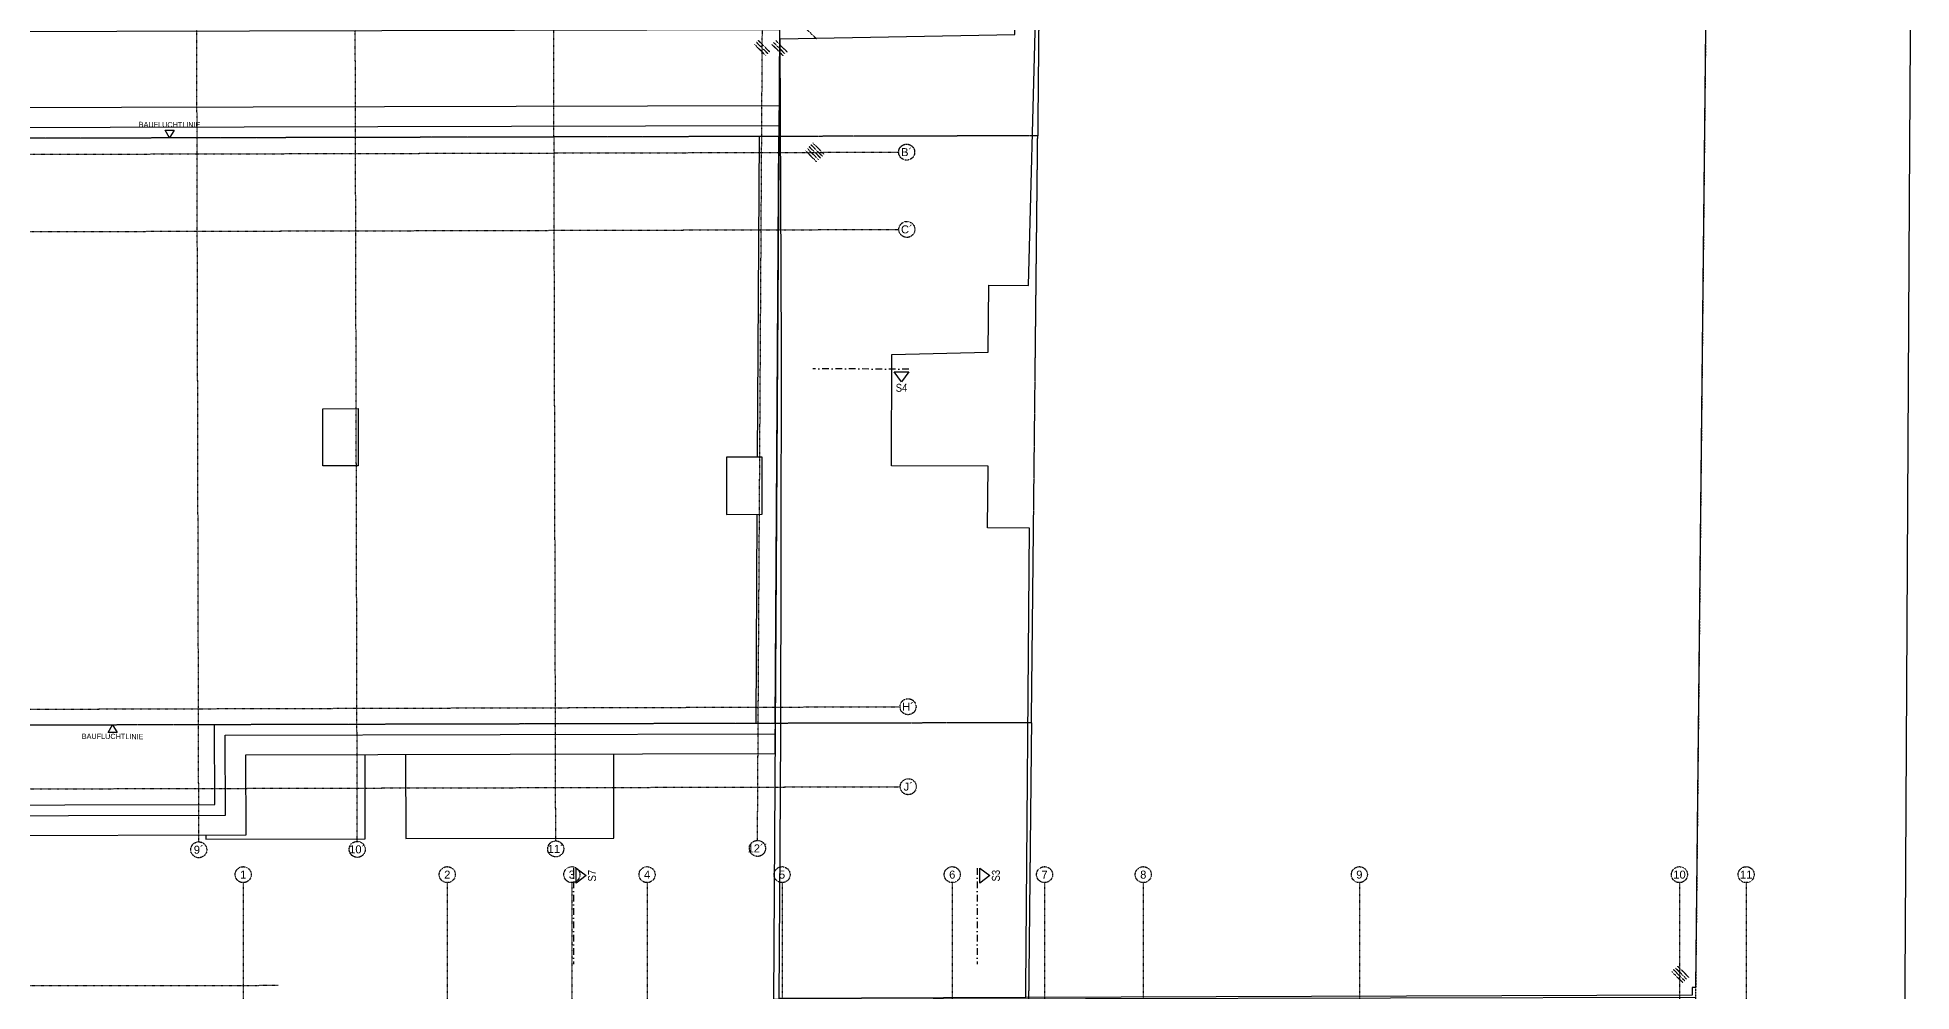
# Model space of a CAD drawing. Header units: millimetres. Extents: x -13147 to 51584, y -41547 to 69958.
# Drawn here: x 15629 to 50754, y 14886 to 32778 of the extents above; entities that cross this region are included whole.
import ezdxf
from ezdxf.enums import TextEntityAlignment as Align

# ---------------------------------------------------------------- set-up
doc = ezdxf.new("R2010")
doc.units = ezdxf.units.MM
for name, pattern in [('DASHDOT', [1, 0.5, -0.25, 0, -0.25]), ('HIDDEN2', [0.1875, 0.125, -0.0625]), ('STRICHLINIE', [0.75, 0.5, -0.25]), ('STRICHPUNKT', [1, 0.5, -0.25, 0, -0.25]), ('STRICHPUNKTX2', [2, 1, -0.5, 0, -0.5])]:
    doc.linetypes.add(name, pattern=pattern)
for name, color, linetype in [('01-BFL-G00-L05-M0', 251, 'Continuous'), ('01-SCH-G00-L05-M0', 251, 'STRICHPUNKTX2'), ('02-ANS-G00-L05-M0', 251, 'Continuous'), ('02-AXO-G00-L05-M0', 251, 'STRICHPUNKT'), ('02-DIM-G00-L05-BEHÖRDE', 251, 'Continuous'), ('02-TWB-G00-L05-M0', 251, 'Continuous'), ('07-TXT---------M0', 251, 'Continuous'), ('09-SYM-G00-L05-GEHSTEIG', 8, 'Continuous'), ('09-VER-G00-L05-GEBÄUDE', 251, 'Continuous'), ('09-VER-G00-L05-GRUNDSTÜCKSGRENZE', 161, 'Continuous')]:
    doc.layers.add(name, color=color, linetype=linetype)
doc.styles.add('ARIAL', font='arial.ttf', dxfattribs={"width": 0.85})
doc.styles.get("Standard").update_dxf_attribs({"font": 'arial.ttf'})

# ---------------------------------------------------------------- blocks, each defined once
blk = doc.blocks.new('schnittführung')
at = {"color": 4, "linetype": 'DASHDOT', "ltscale": 0.25}
blk.add_line((0.237, -0.138), (0.237, 1.662), dxfattribs=at)
blk.add_line((0.237, -0.138), (0.237, 1.662), dxfattribs=at)
blk.add_line((0.237, -0.138), (0.237, 1.662), dxfattribs=at)
at = {"color": 4}
blk.add_lwpolyline([(0.187, 0.138), (0.187, -0.138), (0, 0)], close=True, dxfattribs=at)
at = {"layer": '07-TXT---------M0', "color": 9, "style": 'ARIAL', "text_generation_flag": 6, "width": 0.85}
blk.add_attdef('SCHNITT', text='', height=0.15, rotation=270, dxfattribs=at).set_placement((-0.037, 0), align=Align.CENTER)
blk = doc.blocks.new('01-HK3')
blk.add_lwpolyline([(0, 0), (0.042, 0.073), (-0.042, 0.073)], close=True)
at = {"color": 0, "style": 'ARIAL', "width": 0.85}
blk.add_attdef('HEIGHT', text='', height=0.05, dxfattribs=at).set_placement((0, 0.35), align=Align.TOP_CENTER)

msp = doc.modelspace()

# ---------------------------------------------------------------- linework, layer by layer
at = {"layer": '01-BFL-G00-L05-M0', "linetype": 'HIDDEN2', "ltscale": 3}
msp.add_lwpolyline([(47004.813, 48104.8488), (46894.8267, 32955.0287), (46707.8509, 14965.0097), (46704.501, -15548.7947), (46711.9124, -21613.8857)], dxfattribs=at)
at = {"layer": '01-BFL-G00-L05-M0', "linetype": 'STRICHLINIE'}
msp.add_lwpolyline([(34493.174, 46544.0766), (34395.9478, 33127.8484), (34375.7433, 30933.9179), (7172.8675, 30866.3531), (7183.0962, 32866.0297), (7201.2418, 46800.6516)], dxfattribs=at)
at = {"layer": '01-BFL-G00-L05-M0', "linetype": 'STRICHLINIE', "ltscale": 0.5}
msp.add_lwpolyline([(34258.8158, 19933.5918), (34375.7433, 30933.9179)], dxfattribs=at)
at = {"layer": '01-BFL-G00-L05-M0', "linetype": 'STRICHLINIE'}
msp.add_lwpolyline([(34204.505, 5274.5294), (4064.9686, 5274.5294), (4090.5658, 14627.5817), (4117.1772, 19858.7301), (34258.8158, 19933.5918), (34204.5022, 14707.7707), (34204.505, 5274.5294)], close=True, dxfattribs=at)
at = {"layer": '02-ANS-G00-L05-M0', "color": 253}
for points in [[(6567.33, 19864.8152), (10517.2473, 19874.6255), (10520.9728, 18374.6302), (18950.9468, 18395.5675), (18947.2213, 19895.5628), (29455.2889, 19921.6614), (29526.4885, 30921.8737), (6753.4812, 30865.3115), (6763.7063, 32868.5575), (4183.5651, 32847.4692)], [(6763.7063, 32868.5575), (7343.7323, 32872.1729), (7336.4566, 31446.7612), (29530.2426, 31501.8833), (29451.5348, 19341.6503), (19528.66, 19317.0051), (19532.3855, 17817.0098), (9942.4151, 17793.1914), (9938.6896, 19293.1868), (4654.3204, 19280.0621)], [(29527.783, 31121.876), (6954.5072, 31065.8114), (6963.7168, 32870.1075)], [(29127.1558, 24905.8618), (29163.3266, 30920.9702)], [(20975.477, 25815.6186), (21642.522, 25817.2753), (21642.522, 24747.2786), (20978.1345, 24745.6219), (20975.477, 25815.6186)], [(29097.1788, 19920.772), (29120.7214, 23835.8426)], [(6566.3091, 19664.8121), (10317.7446, 19674.1294), (10321.4701, 18174.134), (19151.4429, 18196.0648), (19147.7174, 19696.0602), (29453.9944, 19721.6576)], [(18782.3878, 17815.147), (18782.5617, 17745.1472), (21772.5525, 17752.5734), (21768.6531, 19322.5686)], [(22528.6508, 19324.4561), (22532.5501, 17754.461), (26432.5381, 17764.1473), (26428.6387, 19334.1424)]]:
    msp.add_lwpolyline(points, dxfattribs=at)
msp.add_lwpolyline([(28542.7634, 24904.4104), (28545.421, 23834.4137), (29212.466, 23836.0704), (29209.8085, 24906.0671)], close=True, dxfattribs=at)
at = {"layer": '02-AXO-G00-L05-M0'}
msp.add_line((29123.9505, 17720.8317), (29227.3817, 34921.1417), dxfattribs=at)
for points in [[(18652.6863, 17694.8245), (18609.9672, 34894.7715)], [(21622.6771, 17702.201), (21579.9581, 34902.148)], [(25342.6656, 17711.4402), (25299.9466, 34911.3872)], [(29319.351, 32470.8341), (29107.219, 32682.9661)], [(29354.7064, 32506.1895), (29142.5743, 32718.3215)], [(29643.2532, 32468.7376), (29431.1211, 32680.8697)], [(29678.6085, 32504.093), (29466.4765, 32716.225)], [(30227.6915, 32752.1445), (30015.5595, 32964.2765)], [(29283.9957, 32435.4788), (29071.8636, 32647.6108)], [(29607.8978, 32433.3823), (29395.7658, 32645.5143)], [(6451.9422, 30564.5616), (31769.8406, 30627.443), (31769.8406, 30627.443)], [(30233.4173, 30446.7626), (30021.2853, 30658.8946)], [(30268.7727, 30482.1179), (30056.6406, 30694.2499)], [(30304.128, 30517.4732), (30091.996, 30729.6053)], [(30339.4833, 30552.8286), (30127.3513, 30764.9606)], [(30374.8387, 30588.1839), (30162.7066, 30800.3159)], [(6444.5409, 29114.5388), (31773.442, 29177.4475), (31773.442, 29177.4475)], [(3818.7396, 20147.9898), (31795.6708, 20227.4751), (31795.6708, 20227.4751)], [(3811.1341, 18657.966), (31799.3963, 18727.4797), (31799.3963, 18727.4797)], [(19484.505, 16928.2275), (19484.505, -17999.2142)], [(23309.505, 16928.2275), (23309.505, -17999.2142)], [(25644.5048, 16928.2275), (25644.5048, -17999.2142)], [(27054.505, 16928.2275), (27054.505, -17999.2142)], [(29584.505, 16928.2275), (29584.505, -17999.2142)], [(32774.505, 16928.2275), (32774.505, -17999.2142)], [(34504.505, 16928.2275), (34504.505, -17999.2142)], [(36354.505, 16928.2275), (36354.505, -17999.2142)], [(40404.505, 16928.2275), (40404.505, -17999.2142)], [(46404.5034, 16928.2275), (46404.5034, -17999.2142)], [(47654.505, 16928.2275), (47654.505, -17999.2142)], [(46472.0935, 15046.708), (46259.9615, 15258.84)], [(46472.0935, 15046.708), (46259.9615, 15258.84)], [(46507.4489, 15082.0633), (46295.3168, 15294.1953)], [(46507.4489, 15082.0633), (46295.3168, 15294.1953)], [(46542.8042, 15117.4186), (46330.6722, 15329.5507)], [(46578.1595, 15152.774), (46366.0275, 15364.906)], [(-12796.2816, 14994.5625), (20142.6215, 15002.8726)]]:
    msp.add_lwpolyline(points, dxfattribs=at)
for centre in [(31919.8402, 30627.8156), (31923.4415, 29177.8201), (31945.6703, 20227.8477), (31949.3958, 18727.8523), (18651.9206, 17544.8221), (21621.9115, 17552.1986), (25341.9, 17561.4379), (29124.3231, 17570.8322), (19484.505, 17078.2275), (23309.505, 17078.2275), (25644.5048, 17078.2275), (27054.505, 17078.2275), (29584.505, 17078.2275), (32774.505, 17078.2275), (34504.505, 17078.2275), (36354.505, 17078.2275), (40404.505, 17078.2275), (46404.5034, 17078.2275), (47654.505, 17078.2275)]:
    msp.add_circle(centre, 150, dxfattribs=at)
at = {"layer": '02-TWB-G00-L05-M0', "color": 8}
msp.add_lwpolyline([(34152.495, 14774.7829), (29528.0907, 14757.6828), (29548.013, 17572.2409), (29563.3196, 19735.2632), (29567.6483, 23042.233), (29574.7171, 26894.4925), (29551.2296, 32752.2246), (33947.0334, 32834.1849), (33941.4408, 33134.1328), (34337.5362, 33128.656)], dxfattribs=at)
at = {"layer": '02-TWB-G00-L05-M0'}
msp.add_lwpolyline([(46894.8267, 32955.0287), (46707.8509, 14965.0097), (46639.3671, 14964.5401), (46640.3291, 14820.9604), (34152.495, 14774.7829)], dxfattribs=at)
at = {"layer": '09-SYM-G00-L05-GEHSTEIG'}
msp.add_lwpolyline([(49141.2746, -20818.6325), (49130.83, -15677.569, 0.1867442349), (50056.2533, -15241.8397, 0.2242789699), (50437.3023, -14092.9621), (50485.1374, -4899.4398), (50525.0745, 341.3098), (50525.0745, 341.3098), (50525.0745, 341.3098), (50582.5206, 7235.0114), (50639.7151, 16083.8337), (50639.7151, 16083.8337), (50639.7151, 16083.8337), (50713.5892, 29705.8464), (50753.6561, 35821.1561)], format="xyb", dxfattribs=at)
at = {"layer": '09-VER-G00-L05-GEBÄUDE', "ltscale": 1}
msp.add_lwpolyline([(34152.495, 14774.7829), (34152.4318, 14934.3947), (34220.3132, 23575.2612), (33436.7131, 23581.4272), (33445.4787, 24740.769), (31637.974, 24742.2758), (31643.8943, 26833.8578), (33448.7711, 26875.6185), (33456.9045, 28131.3066), (34204.4834, 28126.4644), (34337.5362, 33128.656)], dxfattribs=at)
at = {"layer": '09-VER-G00-L05-GRUNDSTÜCKSGRENZE'}
msp.add_lwpolyline([(46704.501, -15548.7947), (35541.4308, -15421.4983), (19046.2363, -15218.073), (19138.7033, 14725.9454), (-7779.3506, 14674.8743), (-7909.3457, 14675.5378), (-7826.8215, 30843.226), (-7817.0604, 32755.5627), (7176.712, 32871.7581), (29539.4687, 32927.2999), (29421.7814, 14744.8024), (29556, 14745.7099), (46704.4989, 14778.2454)], close=True, dxfattribs=at)

# ---------------------------------------------------------------- block references
at = {"layer": '01-SCH-G00-L05-M0'}
ref = msp.add_blockref('schnittführung', (31824.3098, 26320.4889), dxfattribs=dict(at, xscale=1000, yscale=1000, zscale=1000, rotation=89.7075493277282))
ref.add_attrib('SCHNITT', 'S4', dxfattribs={"layer": '07-TXT---------M0', "color": 9, "height": 150, "rotation": 359.70754933, "style": 'ARIAL', "width": 0.85}).set_placement((31824.1197, 26283.2301), align=Align.TOP_CENTER)
ref = msp.add_blockref('schnittführung', (25910.4975, 17059.351), dxfattribs=dict(at, xscale=1000, yscale=1000, zscale=1000, rotation=180.0000000029119))
ref.add_attrib('SCHNITT', 'S7', dxfattribs={"layer": '07-TXT---------M0', "color": 9, "height": 150, "rotation": 90, "style": 'ARIAL', "width": 0.85}).set_placement((25947.7568, 17059.351), align=Align.TOP_CENTER)
ref = msp.add_blockref('schnittführung', (33479.3735, 17059.351), dxfattribs=dict(at, xscale=1000, yscale=1000, zscale=1000, rotation=180.0000000029119))
ref.add_attrib('SCHNITT', 'S3', dxfattribs={"layer": '07-TXT---------M0', "color": 9, "height": 150, "rotation": 90, "style": 'ARIAL', "width": 0.85}).set_placement((33516.6328, 17059.351), align=Align.TOP_CENTER)
at = {"layer": '02-DIM-G00-L05-BEHÖRDE'}
ref = msp.add_blockref('01-HK3', (18103.4051, 30893.5), dxfattribs=dict(at, xscale=-2000.000000031516, yscale=2000.000000014344, zscale=2000, rotation=359.7075493064718))
ref.add_attrib('HEIGHT', 'BAUFLUCHTLINIE', dxfattribs={"layer": '0', "color": 0, "extrusion": (0, 0, -1), "height": 100, "rotation": 0.29245069, "style": 'ARIAL', "text_generation_flag": 2, "width": 0.85}).set_placement((-18104.9364, 31193.4961), align=Align.TOP_CENTER)
ref = msp.add_blockref('01-HK3', (17038.0584, 19890.8212), dxfattribs=dict(at, xscale=-2000.000000031144, yscale=2000.000000014344, zscale=2000, rotation=179.7075493085561))
ref.add_attrib('HEIGHT', 'BAUFLUCHTLINIE', dxfattribs={"layer": '0', "color": 0, "extrusion": (0, 0, -1), "height": 100, "rotation": 180.29245069, "style": 'ARIAL', "text_generation_flag": 4, "width": 0.85}).set_placement((-17036.5272, 19590.8251), align=Align.BOTTOM_CENTER)

# ---------------------------------------------------------------- texts
at = {"layer": '02-AXO-G00-L05-M0', "char_height": 150, "attachment_point": 5}
for s, insert, width, rotation in [('{\\fArial|b0|i0|c0|p34;B´}', (31919.8402, 30627.8156), 246.7, 0.14234932), ('{\\fArial|b0|i0|c0|p34;C´}', (31923.4415, 29177.8201), 246.7, 0.14234932), ('{\\fArial|b0|i0|c0|p34;H´}', (31945.6703, 20227.8477), 246.7, 0.14234932), ('{\\fArial|b0|i0|c0|p34;J´}', (31949.3958, 18727.8523), 246.7, 0.14234932), ('{\\fArial|b0|i0|c0|p34;9´}', (18651.9206, 17544.8221), 246.7, 0.14234932), ('{\\fArial|b0|i0|c0|p34;10´}', (21621.9115, 17552.1986), 246.7, 0.14234932), ('{\\fArial|b0|i0|c0|p34;11´}', (25341.9, 17561.4379), 246.7, 0.14234932), ('{\\fArial|b0|i0|c0|p34;12´´}', (29124.3231, 17570.8322), 246.7, 0.1423037), ('{\\fArial|b0|i0|c0|p34;1}', (19484.505, 17078.2275), 303.3, 0.0000037), ('{\\fArial|b0|i0|c0|p34;2}', (23309.505, 17078.2275), 303.3, 0.0000037), ('{\\fArial|b0|i0|c0|p34;3}', (25644.5048, 17078.2275), 303.3, 0.0000037), ('{\\fArial|b0|i0|c0|p34;4}', (27054.505, 17078.2275), 303.3, 0.0000037), ('{\\fArial|b0|i0|c0|p34;5}', (29584.505, 17078.2275), 303.3, 0), ('{\\fArial|b0|i0|c0|p34;6}', (32774.505, 17078.2275), 303.3, 0), ('{\\fArial|b0|i0|c0|p34;7}', (34504.505, 17078.2275), 303.3, 0), ('{\\fArial|b0|i0|c0|p34;8}', (36354.505, 17078.2275), 303.3, 0), ('{\\fArial|b0|i0|c0|p34;9}', (40404.505, 17078.2275), 303.3, 0), ('{\\fArial|b0|i0|c0|p34;10}', (46404.5034, 17078.2275), 303.3, 0), ('{\\fArial|b0|i0|c0|p34;11}', (47654.505, 17078.2275), 303.3, 0)]:
    msp.add_mtext(s, dxfattribs=dict(at, insert=insert, width=width, rotation=rotation))

doc.saveas('drawing.dxf')
